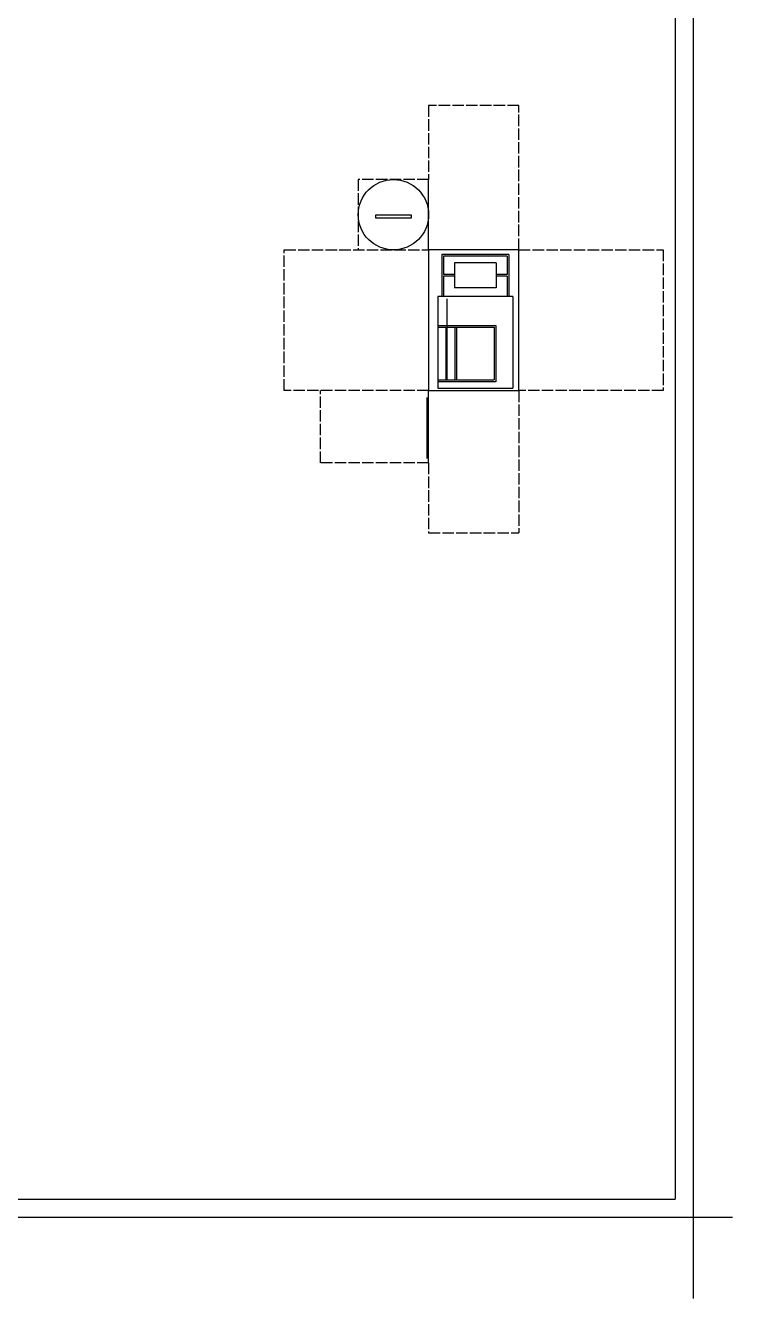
# Model space of a CAD drawing. Header units: millimetres. Extents: x -9564 to 100156, y -26854 to 24346.
# Drawn here: x 14224 to 18143, y 3540 to 10595 of the extents above; entities that cross this region are included whole.
import ezdxf

# ---------------------------------------------------------------- set-up
doc = ezdxf.new("R2010")
doc.units = ezdxf.units.MM
doc.header["$LTSCALE"] = 100
doc.linetypes.add('DASHED2', pattern=[0.762, 0.635, -0.127])

msp = doc.modelspace()

# ---------------------------------------------------------------- linework, layer by layer
for p, q in [((17823.837, 24246.338), (17823.837, 4090.42)), ((17923.837, 23846.338), (17923.837, 3540.228)), ((16166.035, 9526.631), (16166.035, 9546.631)), ((16166.035, 9546.631), (16263.535, 9546.631)), ((16263.535, 9526.631), (16166.035, 9526.631)), ((16263.535, 9546.631), (16361.035, 9546.631)), ((16321.035, 9526.631), (16263.535, 9526.631)), ((16361.035, 9526.631), (16321.035, 9526.631)), ((16361.035, 9546.631), (16361.035, 9526.631)), ((16958.535, 9351.631), (16458.535, 9351.631)), ((16458.535, 9351.631), (16458.535, 8571.631)), ((16902.608, 9325.734), (16531.946, 9325.734)), ((16531.946, 9325.734), (16531.946, 9094.07)), ((16541.212, 9316.467), (16541.212, 9214.535)), ((16893.341, 9316.467), (16541.212, 9316.467)), ((16893.341, 9316.467), (16893.341, 9214.535)), ((16902.608, 9325.734), (16902.608, 9094.07)), ((16958.535, 8571.631), (16958.535, 9351.631)), ((16601.445, 9279.401), (16601.445, 9140.403)), ((16833.108, 9279.401), (16601.445, 9279.401)), ((16833.108, 9279.401), (16833.108, 9140.403)), ((16601.445, 9214.535), (16541.212, 9214.535)), ((16601.445, 9205.269), (16541.212, 9205.269)), ((16541.212, 9205.269), (16541.212, 9094.07)), ((16893.341, 9214.535), (16833.108, 9214.535)), ((16893.341, 9205.269), (16833.108, 9205.269)), ((16893.341, 9205.269), (16893.341, 9094.07)), ((16833.108, 9140.403), (16601.445, 9140.403)), ((16508.779, 9094.07), (16508.779, 8584.41)), ((16925.774, 9094.07), (16508.779, 9094.07)), ((16902.608, 9094.07), (16531.946, 9094.07)), ((16560.023, 9080.799), (16560.023, 8631.615)), ((16925.774, 9094.07), (16925.774, 8584.41)), ((16508.779, 8931.906), (16830.792, 8931.906)), ((16508.779, 8922.639), (16821.525, 8922.639)), ((16552.991, 8922.639), (16552.991, 8630.743)), ((16603.761, 8922.639), (16603.761, 8630.743)), ((16613.028, 8922.639), (16613.028, 8630.743)), ((16821.525, 8922.639), (16821.525, 8630.743)), ((16830.792, 8931.906), (16830.792, 8621.236)), ((16508.779, 8630.743), (16821.525, 8630.743)), ((16508.779, 8621.476), (16830.792, 8621.476)), ((16458.535, 8571.631), (16958.535, 8571.631)), ((16508.779, 8584.41), (16925.774, 8584.41)), ((16447.809, 8534.388), (16447.809, 8195.503)), ((8911.419, 4090.42), (17823.837, 4090.42)), ((8811.419, 3990.42), (18142.633, 3990.42))]:
    msp.add_line(p, q)
at = {"color": 3, "linetype": 'DASHED2'}
for p, q in [((16958.535, 10151.631), (16458.535, 10151.631)), ((16458.535, 10151.631), (16458.535, 9741.631)), ((16958.535, 9351.631), (16958.535, 10151.631)), ((16458.535, 9741.631), (16068.535, 9741.631)), ((16068.535, 9741.631), (16068.535, 9351.631)), ((15658.535, 8571.631), (15658.535, 9351.631)), ((15658.535, 9351.631), (16458.535, 9351.631)), ((16958.535, 9351.631), (17758.535, 9351.631)), ((17758.535, 9351.631), (17758.535, 8571.631)), ((16458.535, 8571.631), (15658.535, 8571.631)), ((15858.535, 8171.631), (15858.535, 8571.631)), ((17758.535, 8571.631), (16958.535, 8571.631)), ((16958.535, 8571.631), (16958.535, 7784.41)), ((16458.535, 8171.631), (15858.535, 8171.631)), ((16458.535, 8171.631), (16458.535, 7784.41)), ((16458.535, 7784.41), (16958.535, 7784.41))]:
    msp.add_line(p, q, dxfattribs=at)
at = {"color": 3}
for p, q in [((16458.535, 9351.631), (16458.535, 9741.631)), ((16458.535, 8171.631), (16458.535, 8571.631))]:
    msp.add_line(p, q, dxfattribs=at)
msp.add_circle((16263.535, 9546.631), 195)

doc.saveas('drawing.dxf')
